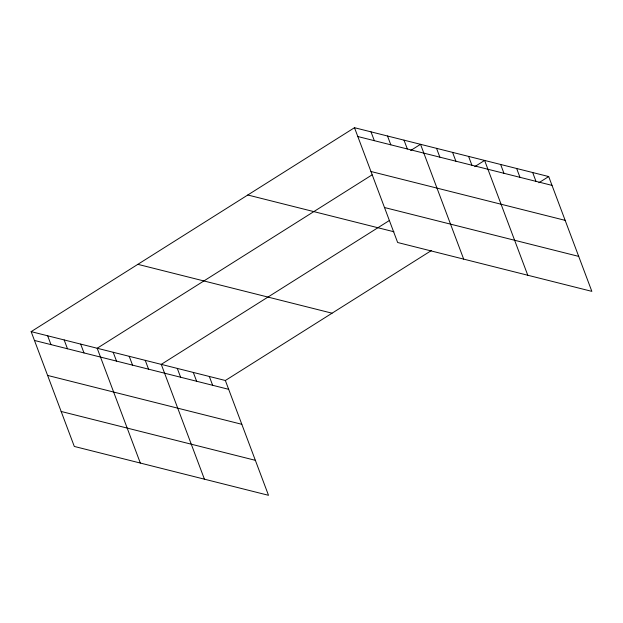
<?xml version="1.0" encoding="UTF-8"?>
<svg xmlns="http://www.w3.org/2000/svg" width="623" height="623" viewBox="0 0 623 623"><rect width="100%" height="100%" fill="white"/><g stroke="black" fill="none" stroke-linecap="round" stroke-linejoin="round"><path stroke-width="0.93" d="M31.15 331.638L225.355 380.497L268.505 495.301L74.301 446.442L31.15 331.638L354.495 127.699L548.699 176.558L591.85 291.362L397.645 242.503L354.495 127.699M372.095 174.853L97.18 348.249L140.331 463.053M410.674 150.517L420.525 144.31L463.676 259.113M389.398 220.487L161.264 364.369L204.422 479.18M474.757 166.645L484.608 160.43L527.767 275.241M225.355 380.497L431.404 250.532M538.848 182.765L548.699 176.558M357.812 136.523L552.017 185.381M370.958 171.496L565.162 220.355M384.5 207.529L578.705 256.388M247.79 194.999L393.931 231.764M137.854 264.339L332.059 313.198M34.467 340.462L228.672 389.32M47.613 375.435L241.817 424.294M61.155 411.468L255.36 460.327M532.673 172.524L535.99 181.355M516.654 168.49L519.971 177.321M500.635 164.464L503.952 173.287M468.589 156.404L471.907 165.227M452.571 152.37L455.888 161.201M436.544 148.336L439.861 157.167M404.015 140.152L407.333 148.983M387.506 136.001L390.831 144.832M371.004 131.85L374.322 140.673M209.328 376.463L212.645 385.294M193.309 372.437L196.627 381.26M177.29 368.403L180.608 377.234M145.245 360.343L148.562 369.166M129.218 356.309L132.543 365.14M113.199 352.275L116.517 361.106M80.671 344.098L83.988 352.922M64.161 339.94L67.479 348.771M47.66 335.789L50.977 344.62"/></g></svg>
